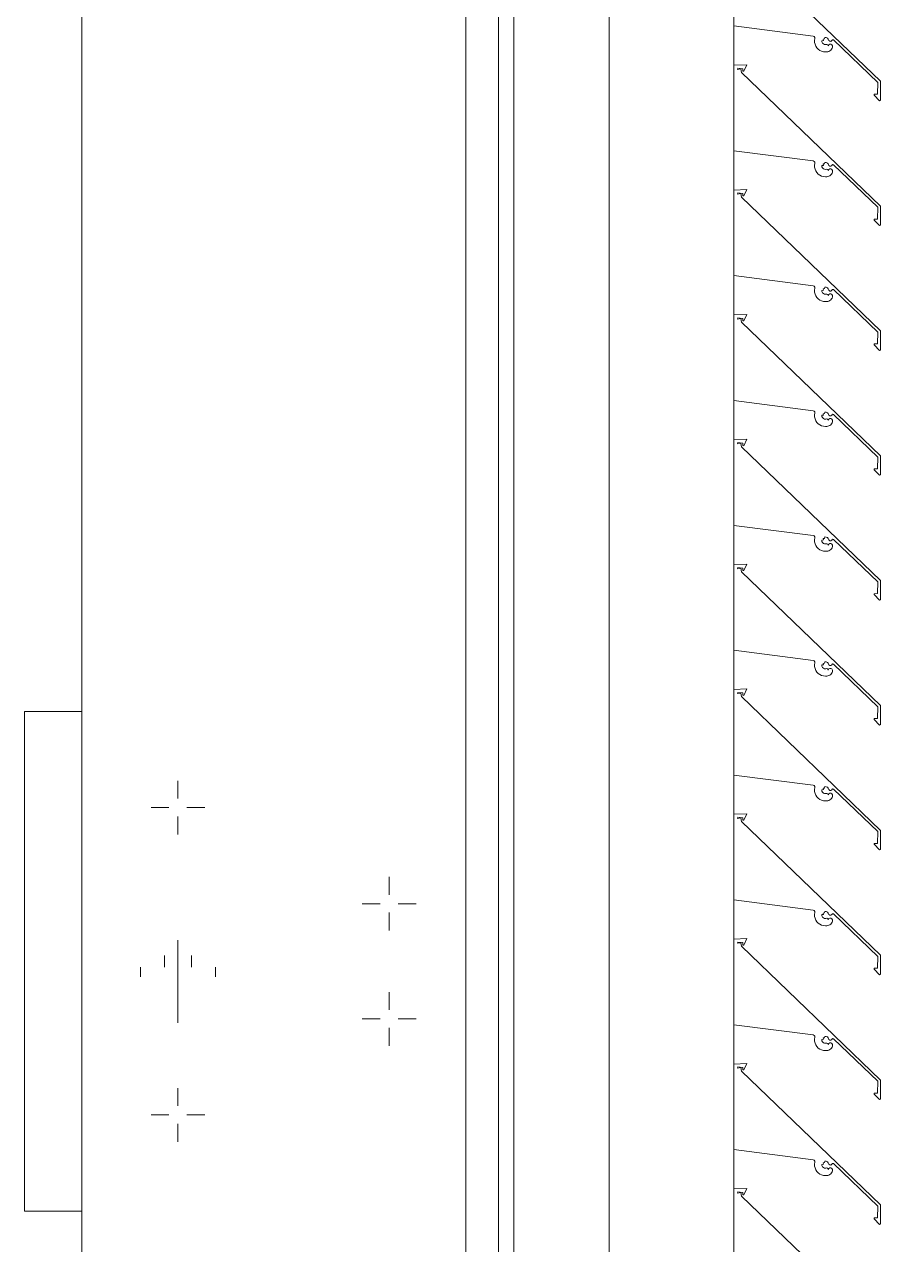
# Model space of a CAD drawing. Header units: millimetres. Extents: x -220592 to 404889, y -217665 to 38245.
# Drawn here: x 7829.88 to 7834.34, y -48054.29 to -48047.94 of the extents above; entities that cross this region are included whole.
import ezdxf

# ---------------------------------------------------------------- set-up
doc = ezdxf.new("R2010")
doc.units = ezdxf.units.MM
doc.linetypes.add('XKITLINE00', pattern=[0])
doc.linetypes.add('XKITLINE02', pattern=[4, 2, -2])
doc.layers.add('Bolt', color=7, linetype='Continuous', lineweight=0)
doc.layers.add('Part', color=7, linetype='Continuous', lineweight=0)

# ---------------------------------------------------------------- blocks, each defined once
blk = doc.blocks.new('*A15046')
at = {"layer": 'Part', "color": 7, "linetype": 'XKITLINE00', "lineweight": 0}
for p, q in [((92.53, 356.643483), (92.53, 93.899527)), ((94.53, 93.899527), (94.53, 244.699959))]:
    blk.add_line(p, q, dxfattribs=at)
blk = doc.blocks.new('*A15638')
at = {"layer": 'Part', "color": 7, "linetype": 'XKITLINE00', "lineweight": 0}
for p, q in [((94.700136, 154.15), (94.700136, 181.4)), ((94.780136, 154.15), (94.780136, 181.4))]:
    blk.add_line(p, q, dxfattribs=at)
blk = doc.blocks.new('*A15646')
at = {"layer": 'Part', "color": 7, "linetype": 'XKITLINE00', "lineweight": 0}
for p, q in [((95.275304, 167.26533), (95.275304, 153.465444)), ((95.925304, 167.26533), (95.925304, 153.465444))]:
    blk.add_line(p, q, dxfattribs=at)
blk = doc.blocks.new('*A15653')
at = {"layer": 'Part', "color": 7, "linetype": 'XKITLINE00', "lineweight": 0}
for p, q in [((95.925304, 162.715326), (95.992799, 162.71794)), ((95.947029, 162.700196), (95.944993, 162.693623)), ((95.944993, 162.693623), (95.962009, 162.696527)), ((95.972012, 162.697056), (95.947029, 162.700196)), ((95.962009, 162.696527), (95.964906, 162.677984)), ((95.972141, 162.684865), (95.972012, 162.697056)), ((95.992799, 162.71794), (95.977264, 162.684453)), ((95.964906, 162.677984), (96.690028, 161.981738)), ((95.977264, 162.684453), (95.972141, 162.684865)), ((96.339112, 162.216618), (95.925304, 162.269622)), ((96.344187, 162.214428), (96.339112, 162.216618)), ((96.347324, 162.209876), (96.344187, 162.214428)), ((96.346077, 162.19422), (96.347563, 162.204354)), ((96.346452, 162.183984), (96.346077, 162.19422)), ((96.348675, 162.173985), (96.346452, 162.183984)), ((96.347563, 162.204354), (96.347324, 162.209876)), ((96.391775, 162.193926), (96.38407, 162.19282)), ((96.38407, 162.19282), (96.384639, 162.186336)), ((96.384639, 162.186336), (96.387441, 162.180462)), ((96.397771, 162.20193), (96.390606, 162.200986)), ((96.390606, 162.200986), (96.391775, 162.193926)), ((96.400093, 162.20932), (96.397771, 162.20193)), ((96.406765, 162.208898), (96.400093, 162.20932)), ((96.412841, 162.206108), (96.406765, 162.208898)), ((96.417508, 162.201322), (96.412841, 162.206108)), ((96.420622, 162.193748), (96.417508, 162.201322)), ((96.424805, 162.189591), (96.420622, 162.193748)), ((96.430699, 162.189385), (96.424805, 162.189591)), ((96.435163, 162.193239), (96.430699, 162.189385)), ((96.438818, 162.197866), (96.435163, 162.193239)), ((96.443977, 162.196774), (96.438818, 162.197866)), ((96.674993, 161.975371), (96.443977, 162.196774)), ((96.352673, 162.164555), (96.348675, 162.173985)), ((96.358313, 162.156005), (96.352673, 162.164555)), ((96.365409, 162.148618), (96.358313, 162.156005)), ((96.373725, 162.14264), (96.365409, 162.148618)), ((96.382988, 162.138267), (96.373725, 162.14264)), ((96.392889, 162.135644), (96.382988, 162.138267)), ((96.387441, 162.180462), (96.392123, 162.17594)), ((96.392123, 162.17594), (96.398091, 162.173342)), ((96.403102, 162.134859), (96.392889, 162.135644)), ((96.398091, 162.173342), (96.404591, 162.172998)), ((96.409901, 162.134957), (96.403102, 162.134859)), ((96.404591, 162.172998), (96.410509, 162.173903)), ((96.415629, 162.135593), (96.409901, 162.134957)), ((96.410509, 162.173903), (96.41532, 162.171496)), ((96.41532, 162.171496), (96.41735, 162.166515)), ((96.42113, 162.137312), (96.415629, 162.135593)), ((96.41735, 162.166515), (96.420292, 162.171987)), ((96.420292, 162.171987), (96.425448, 162.175205)), ((96.4262, 162.140052), (96.42113, 162.137312)), ((96.425448, 162.175205), (96.431526, 162.175193)), ((96.430653, 162.14371), (96.4262, 162.140052)), ((96.434325, 162.148153), (96.430653, 162.14371)), ((96.431526, 162.175193), (96.43667, 162.171956)), ((96.437079, 162.153216), (96.434325, 162.148153)), ((96.43667, 162.171956), (96.43931, 162.166482)), ((96.438814, 162.158712), (96.437079, 162.153216)), ((96.43931, 162.166482), (96.438814, 162.158712)), ((96.67465, 161.914025), (96.674993, 161.975371)), ((96.690028, 161.981738), (96.689475, 161.882587)), ((96.656145, 161.909007), (96.65723, 161.913928)), ((96.684794, 161.880119), (96.656145, 161.909007)), ((96.65723, 161.913928), (96.67465, 161.914025)), ((96.689475, 161.882587), (96.684794, 161.880119))]:
    blk.add_line(p, q, dxfattribs=at)
blk = doc.blocks.new('*A15654')
at = {"layer": 'Part', "color": 7, "linetype": 'XKITLINE00', "lineweight": 0}
for p, q in [((95.925304, 162.065326), (95.992799, 162.06794)), ((95.992799, 162.06794), (95.977264, 162.034453)), ((95.947029, 162.050196), (95.944993, 162.043623)), ((95.944993, 162.043623), (95.962009, 162.046527)), ((95.972012, 162.047056), (95.947029, 162.050196)), ((95.962009, 162.046527), (95.964906, 162.027984)), ((95.964906, 162.027984), (96.690028, 161.331738)), ((95.972141, 162.034865), (95.972012, 162.047056)), ((95.977264, 162.034453), (95.972141, 162.034865)), ((96.339112, 161.566618), (95.925304, 161.619622)), ((96.344187, 161.564428), (96.339112, 161.566618)), ((96.347324, 161.559876), (96.344187, 161.564428)), ((96.346077, 161.54422), (96.347563, 161.554354)), ((96.347563, 161.554354), (96.347324, 161.559876)), ((96.397771, 161.55193), (96.390606, 161.550986)), ((96.390606, 161.550986), (96.391775, 161.543926)), ((96.400093, 161.55932), (96.397771, 161.55193)), ((96.406765, 161.558898), (96.400093, 161.55932)), ((96.412841, 161.556108), (96.406765, 161.558898)), ((96.417508, 161.551322), (96.412841, 161.556108)), ((96.420622, 161.543748), (96.417508, 161.551322)), ((96.438818, 161.547866), (96.435163, 161.543239)), ((96.443977, 161.546774), (96.438818, 161.547866)), ((96.674993, 161.325371), (96.443977, 161.546774)), ((96.346452, 161.533984), (96.346077, 161.54422)), ((96.348675, 161.523985), (96.346452, 161.533984)), ((96.352673, 161.514555), (96.348675, 161.523985)), ((96.358313, 161.506005), (96.352673, 161.514555)), ((96.365409, 161.498618), (96.358313, 161.506005)), ((96.373725, 161.49264), (96.365409, 161.498618)), ((96.382988, 161.488267), (96.373725, 161.49264)), ((96.392889, 161.485644), (96.382988, 161.488267)), ((96.391775, 161.543926), (96.38407, 161.54282)), ((96.38407, 161.54282), (96.384639, 161.536336)), ((96.384639, 161.536336), (96.387441, 161.530462)), ((96.387441, 161.530462), (96.392123, 161.52594)), ((96.392123, 161.52594), (96.398091, 161.523342)), ((96.403102, 161.484859), (96.392889, 161.485644)), ((96.398091, 161.523342), (96.404591, 161.522998)), ((96.409901, 161.484957), (96.403102, 161.484859)), ((96.404591, 161.522998), (96.410509, 161.523903)), ((96.415629, 161.485593), (96.409901, 161.484957)), ((96.410509, 161.523903), (96.41532, 161.521496)), ((96.41532, 161.521496), (96.41735, 161.516515)), ((96.42113, 161.487312), (96.415629, 161.485593)), ((96.41735, 161.516515), (96.420292, 161.521987)), ((96.420292, 161.521987), (96.425448, 161.525205)), ((96.424805, 161.539591), (96.420622, 161.543748)), ((96.4262, 161.490052), (96.42113, 161.487312)), ((96.430699, 161.539385), (96.424805, 161.539591)), ((96.425448, 161.525205), (96.431526, 161.525193)), ((96.430653, 161.49371), (96.4262, 161.490052)), ((96.434325, 161.498153), (96.430653, 161.49371)), ((96.435163, 161.543239), (96.430699, 161.539385)), ((96.431526, 161.525193), (96.43667, 161.521956)), ((96.437079, 161.503216), (96.434325, 161.498153)), ((96.43667, 161.521956), (96.43931, 161.516482)), ((96.438814, 161.508712), (96.437079, 161.503216)), ((96.43931, 161.516482), (96.438814, 161.508712)), ((96.67465, 161.264025), (96.674993, 161.325371)), ((96.690028, 161.331738), (96.689475, 161.232587)), ((96.656145, 161.259007), (96.65723, 161.263928)), ((96.684794, 161.230119), (96.656145, 161.259007)), ((96.65723, 161.263928), (96.67465, 161.264025)), ((96.689475, 161.232587), (96.684794, 161.230119))]:
    blk.add_line(p, q, dxfattribs=at)
blk = doc.blocks.new('*A15655')
at = {"layer": 'Part', "color": 7, "linetype": 'XKITLINE00', "lineweight": 0}
for p, q in [((95.925304, 161.415326), (95.992799, 161.41794)), ((95.947029, 161.400196), (95.944993, 161.393623)), ((95.944993, 161.393623), (95.962009, 161.396527)), ((95.972012, 161.397056), (95.947029, 161.400196)), ((95.962009, 161.396527), (95.964906, 161.377984)), ((95.964906, 161.377984), (96.690028, 160.681738)), ((95.972141, 161.384865), (95.972012, 161.397056)), ((95.977264, 161.384453), (95.972141, 161.384865)), ((95.992799, 161.41794), (95.977264, 161.384453)), ((96.339112, 160.916618), (95.925304, 160.969622)), ((96.344187, 160.914428), (96.339112, 160.916618)), ((96.347324, 160.909876), (96.344187, 160.914428)), ((96.346077, 160.89422), (96.347563, 160.904354)), ((96.346452, 160.883984), (96.346077, 160.89422)), ((96.348675, 160.873985), (96.346452, 160.883984)), ((96.347563, 160.904354), (96.347324, 160.909876)), ((96.352673, 160.864555), (96.348675, 160.873985)), ((96.358313, 160.856005), (96.352673, 160.864555)), ((96.365409, 160.848618), (96.358313, 160.856005)), ((96.373725, 160.84264), (96.365409, 160.848618)), ((96.391775, 160.893926), (96.38407, 160.89282)), ((96.38407, 160.89282), (96.384639, 160.886336)), ((96.384639, 160.886336), (96.387441, 160.880462)), ((96.387441, 160.880462), (96.392123, 160.87594)), ((96.397771, 160.90193), (96.390606, 160.900986)), ((96.390606, 160.900986), (96.391775, 160.893926)), ((96.392123, 160.87594), (96.398091, 160.873342)), ((96.400093, 160.90932), (96.397771, 160.90193)), ((96.398091, 160.873342), (96.404591, 160.872998)), ((96.406765, 160.908898), (96.400093, 160.90932)), ((96.404591, 160.872998), (96.410509, 160.873903)), ((96.412841, 160.906108), (96.406765, 160.908898)), ((96.410509, 160.873903), (96.41532, 160.871496)), ((96.417508, 160.901322), (96.412841, 160.906108)), ((96.41532, 160.871496), (96.41735, 160.866515)), ((96.41735, 160.866515), (96.420292, 160.871987)), ((96.420622, 160.893748), (96.417508, 160.901322)), ((96.420292, 160.871987), (96.425448, 160.875205)), ((96.424805, 160.889591), (96.420622, 160.893748)), ((96.430699, 160.889385), (96.424805, 160.889591)), ((96.425448, 160.875205), (96.431526, 160.875193)), ((96.434325, 160.848153), (96.430653, 160.84371)), ((96.435163, 160.893239), (96.430699, 160.889385)), ((96.431526, 160.875193), (96.43667, 160.871956)), ((96.437079, 160.853216), (96.434325, 160.848153)), ((96.438818, 160.897866), (96.435163, 160.893239)), ((96.43667, 160.871956), (96.43931, 160.866482)), ((96.438814, 160.858712), (96.437079, 160.853216)), ((96.43931, 160.866482), (96.438814, 160.858712)), ((96.443977, 160.896774), (96.438818, 160.897866)), ((96.674993, 160.675371), (96.443977, 160.896774)), ((96.382988, 160.838267), (96.373725, 160.84264)), ((96.392889, 160.835644), (96.382988, 160.838267)), ((96.403102, 160.834859), (96.392889, 160.835644)), ((96.409901, 160.834957), (96.403102, 160.834859)), ((96.415629, 160.835593), (96.409901, 160.834957)), ((96.42113, 160.837312), (96.415629, 160.835593)), ((96.4262, 160.840052), (96.42113, 160.837312)), ((96.430653, 160.84371), (96.4262, 160.840052)), ((96.67465, 160.614025), (96.674993, 160.675371)), ((96.690028, 160.681738), (96.689475, 160.582587)), ((96.656145, 160.609007), (96.65723, 160.613928)), ((96.684794, 160.580119), (96.656145, 160.609007)), ((96.65723, 160.613928), (96.67465, 160.614025)), ((96.689475, 160.582587), (96.684794, 160.580119))]:
    blk.add_line(p, q, dxfattribs=at)
blk = doc.blocks.new('*A15656')
at = {"layer": 'Part', "color": 7, "linetype": 'XKITLINE00', "lineweight": 0}
for p, q in [((95.925304, 160.765326), (95.992799, 160.76794)), ((95.947029, 160.750196), (95.944993, 160.743623)), ((95.944993, 160.743623), (95.962009, 160.746527)), ((95.972012, 160.747056), (95.947029, 160.750196)), ((95.962009, 160.746527), (95.964906, 160.727984)), ((95.964906, 160.727984), (96.690028, 160.031738)), ((95.972141, 160.734865), (95.972012, 160.747056)), ((95.977264, 160.734453), (95.972141, 160.734865)), ((95.992799, 160.76794), (95.977264, 160.734453)), ((96.339112, 160.266618), (95.925304, 160.319622)), ((96.344187, 160.264428), (96.339112, 160.266618)), ((96.347324, 160.259876), (96.344187, 160.264428)), ((96.346077, 160.24422), (96.347563, 160.254354)), ((96.346452, 160.233984), (96.346077, 160.24422)), ((96.348675, 160.223985), (96.346452, 160.233984)), ((96.347563, 160.254354), (96.347324, 160.259876)), ((96.352673, 160.214555), (96.348675, 160.223985)), ((96.358313, 160.206005), (96.352673, 160.214555)), ((96.391775, 160.243926), (96.38407, 160.24282)), ((96.38407, 160.24282), (96.384639, 160.236336)), ((96.384639, 160.236336), (96.387441, 160.230462)), ((96.387441, 160.230462), (96.392123, 160.22594)), ((96.397771, 160.25193), (96.390606, 160.250986)), ((96.390606, 160.250986), (96.391775, 160.243926)), ((96.392123, 160.22594), (96.398091, 160.223342)), ((96.400093, 160.25932), (96.397771, 160.25193)), ((96.398091, 160.223342), (96.404591, 160.222998)), ((96.406765, 160.258898), (96.400093, 160.25932)), ((96.404591, 160.222998), (96.410509, 160.223903)), ((96.412841, 160.256108), (96.406765, 160.258898)), ((96.410509, 160.223903), (96.41532, 160.221496)), ((96.417508, 160.251322), (96.412841, 160.256108)), ((96.41532, 160.221496), (96.41735, 160.216515)), ((96.41735, 160.216515), (96.420292, 160.221987)), ((96.420622, 160.243748), (96.417508, 160.251322)), ((96.420292, 160.221987), (96.425448, 160.225205)), ((96.424805, 160.239591), (96.420622, 160.243748)), ((96.430699, 160.239385), (96.424805, 160.239591)), ((96.425448, 160.225205), (96.431526, 160.225193)), ((96.435163, 160.243239), (96.430699, 160.239385)), ((96.431526, 160.225193), (96.43667, 160.221956)), ((96.438818, 160.247866), (96.435163, 160.243239)), ((96.43667, 160.221956), (96.43931, 160.216482)), ((96.43931, 160.216482), (96.438814, 160.208712)), ((96.443977, 160.246774), (96.438818, 160.247866)), ((96.674993, 160.025371), (96.443977, 160.246774)), ((96.365409, 160.198618), (96.358313, 160.206005)), ((96.373725, 160.19264), (96.365409, 160.198618)), ((96.382988, 160.188267), (96.373725, 160.19264)), ((96.392889, 160.185644), (96.382988, 160.188267)), ((96.403102, 160.184859), (96.392889, 160.185644)), ((96.409901, 160.184957), (96.403102, 160.184859)), ((96.415629, 160.185593), (96.409901, 160.184957)), ((96.42113, 160.187312), (96.415629, 160.185593)), ((96.4262, 160.190052), (96.42113, 160.187312)), ((96.430653, 160.19371), (96.4262, 160.190052)), ((96.434325, 160.198153), (96.430653, 160.19371)), ((96.437079, 160.203216), (96.434325, 160.198153)), ((96.438814, 160.208712), (96.437079, 160.203216)), ((96.67465, 159.964025), (96.674993, 160.025371)), ((96.690028, 160.031738), (96.689475, 159.932587)), ((96.656145, 159.959007), (96.65723, 159.963928)), ((96.684794, 159.930119), (96.656145, 159.959007)), ((96.65723, 159.963928), (96.67465, 159.964025)), ((96.689475, 159.932587), (96.684794, 159.930119))]:
    blk.add_line(p, q, dxfattribs=at)
blk = doc.blocks.new('*A15657')
at = {"layer": 'Part', "color": 7, "linetype": 'XKITLINE00', "lineweight": 0}
for p, q in [((95.925304, 160.115326), (95.992799, 160.11794)), ((95.947029, 160.100196), (95.944993, 160.093623)), ((95.944993, 160.093623), (95.962009, 160.096527)), ((95.972012, 160.097056), (95.947029, 160.100196)), ((95.962009, 160.096527), (95.964906, 160.077984)), ((95.972141, 160.084865), (95.972012, 160.097056)), ((95.992799, 160.11794), (95.977264, 160.084453)), ((95.964906, 160.077984), (96.690028, 159.381738)), ((95.977264, 160.084453), (95.972141, 160.084865)), ((96.339112, 159.616618), (95.925304, 159.669622)), ((96.344187, 159.614428), (96.339112, 159.616618)), ((96.347324, 159.609876), (96.344187, 159.614428)), ((96.346077, 159.59422), (96.347563, 159.604354)), ((96.346452, 159.583984), (96.346077, 159.59422)), ((96.348675, 159.573985), (96.346452, 159.583984)), ((96.347563, 159.604354), (96.347324, 159.609876)), ((96.391775, 159.593926), (96.38407, 159.59282)), ((96.38407, 159.59282), (96.384639, 159.586336)), ((96.384639, 159.586336), (96.387441, 159.580462)), ((96.387441, 159.580462), (96.392123, 159.57594)), ((96.397771, 159.60193), (96.390606, 159.600986)), ((96.390606, 159.600986), (96.391775, 159.593926)), ((96.400093, 159.60932), (96.397771, 159.60193)), ((96.406765, 159.608898), (96.400093, 159.60932)), ((96.412841, 159.606108), (96.406765, 159.608898)), ((96.417508, 159.601322), (96.412841, 159.606108)), ((96.420622, 159.593748), (96.417508, 159.601322)), ((96.424805, 159.589591), (96.420622, 159.593748)), ((96.430699, 159.589385), (96.424805, 159.589591)), ((96.435163, 159.593239), (96.430699, 159.589385)), ((96.438818, 159.597866), (96.435163, 159.593239)), ((96.443977, 159.596774), (96.438818, 159.597866)), ((96.674993, 159.375371), (96.443977, 159.596774)), ((96.352673, 159.564555), (96.348675, 159.573985)), ((96.358313, 159.556005), (96.352673, 159.564555)), ((96.365409, 159.548618), (96.358313, 159.556005)), ((96.373725, 159.54264), (96.365409, 159.548618)), ((96.382988, 159.538267), (96.373725, 159.54264)), ((96.392889, 159.535644), (96.382988, 159.538267)), ((96.392123, 159.57594), (96.398091, 159.573342)), ((96.403102, 159.534859), (96.392889, 159.535644)), ((96.398091, 159.573342), (96.404591, 159.572998)), ((96.409901, 159.534957), (96.403102, 159.534859)), ((96.404591, 159.572998), (96.410509, 159.573903)), ((96.415629, 159.535593), (96.409901, 159.534957)), ((96.410509, 159.573903), (96.41532, 159.571496)), ((96.41532, 159.571496), (96.41735, 159.566515)), ((96.42113, 159.537312), (96.415629, 159.535593)), ((96.41735, 159.566515), (96.420292, 159.571987)), ((96.420292, 159.571987), (96.425448, 159.575205)), ((96.4262, 159.540052), (96.42113, 159.537312)), ((96.425448, 159.575205), (96.431526, 159.575193)), ((96.430653, 159.54371), (96.4262, 159.540052)), ((96.434325, 159.548153), (96.430653, 159.54371)), ((96.431526, 159.575193), (96.43667, 159.571956)), ((96.437079, 159.553216), (96.434325, 159.548153)), ((96.43667, 159.571956), (96.43931, 159.566482)), ((96.438814, 159.558712), (96.437079, 159.553216)), ((96.43931, 159.566482), (96.438814, 159.558712)), ((96.67465, 159.314025), (96.674993, 159.375371)), ((96.690028, 159.381738), (96.689475, 159.282587)), ((96.656145, 159.309007), (96.65723, 159.313928)), ((96.684794, 159.280119), (96.656145, 159.309007)), ((96.65723, 159.313928), (96.67465, 159.314025)), ((96.689475, 159.282587), (96.684794, 159.280119))]:
    blk.add_line(p, q, dxfattribs=at)
blk = doc.blocks.new('*A15658')
at = {"layer": 'Part', "color": 7, "linetype": 'XKITLINE00', "lineweight": 0}
for p, q in [((95.925304, 159.465326), (95.992799, 159.46794)), ((95.947029, 159.450196), (95.944993, 159.443623)), ((95.972012, 159.447056), (95.947029, 159.450196)), ((95.992799, 159.46794), (95.977264, 159.434453)), ((95.944993, 159.443623), (95.962009, 159.446527)), ((95.962009, 159.446527), (95.964906, 159.427984)), ((95.964906, 159.427984), (96.690028, 158.731738)), ((95.972141, 159.434865), (95.972012, 159.447056)), ((95.977264, 159.434453), (95.972141, 159.434865)), ((96.339112, 158.966618), (95.925304, 159.019622)), ((96.344187, 158.964428), (96.339112, 158.966618)), ((96.347324, 158.959876), (96.344187, 158.964428)), ((96.346077, 158.94422), (96.347563, 158.954354)), ((96.346452, 158.933984), (96.346077, 158.94422)), ((96.347563, 158.954354), (96.347324, 158.959876)), ((96.391775, 158.943926), (96.38407, 158.94282)), ((96.38407, 158.94282), (96.384639, 158.936336)), ((96.397771, 158.95193), (96.390606, 158.950986)), ((96.390606, 158.950986), (96.391775, 158.943926)), ((96.400093, 158.95932), (96.397771, 158.95193)), ((96.406765, 158.958898), (96.400093, 158.95932)), ((96.412841, 158.956108), (96.406765, 158.958898)), ((96.417508, 158.951322), (96.412841, 158.956108)), ((96.420622, 158.943748), (96.417508, 158.951322)), ((96.424805, 158.939591), (96.420622, 158.943748)), ((96.435163, 158.943239), (96.430699, 158.939385)), ((96.438818, 158.947866), (96.435163, 158.943239)), ((96.443977, 158.946774), (96.438818, 158.947866)), ((96.674993, 158.725371), (96.443977, 158.946774)), ((96.348675, 158.923985), (96.346452, 158.933984)), ((96.352673, 158.914555), (96.348675, 158.923985)), ((96.358313, 158.906005), (96.352673, 158.914555)), ((96.365409, 158.898618), (96.358313, 158.906005)), ((96.373725, 158.89264), (96.365409, 158.898618)), ((96.382988, 158.888267), (96.373725, 158.89264)), ((96.392889, 158.885644), (96.382988, 158.888267)), ((96.384639, 158.936336), (96.387441, 158.930462)), ((96.387441, 158.930462), (96.392123, 158.92594)), ((96.392123, 158.92594), (96.398091, 158.923342)), ((96.403102, 158.884859), (96.392889, 158.885644)), ((96.398091, 158.923342), (96.404591, 158.922998)), ((96.409901, 158.884957), (96.403102, 158.884859)), ((96.404591, 158.922998), (96.410509, 158.923903)), ((96.415629, 158.885593), (96.409901, 158.884957)), ((96.410509, 158.923903), (96.41532, 158.921496)), ((96.41532, 158.921496), (96.41735, 158.916515)), ((96.42113, 158.887312), (96.415629, 158.885593)), ((96.41735, 158.916515), (96.420292, 158.921987)), ((96.420292, 158.921987), (96.425448, 158.925205)), ((96.4262, 158.890052), (96.42113, 158.887312)), ((96.430699, 158.939385), (96.424805, 158.939591)), ((96.425448, 158.925205), (96.431526, 158.925193)), ((96.430653, 158.89371), (96.4262, 158.890052)), ((96.434325, 158.898153), (96.430653, 158.89371)), ((96.431526, 158.925193), (96.43667, 158.921956)), ((96.437079, 158.903216), (96.434325, 158.898153)), ((96.43667, 158.921956), (96.43931, 158.916482)), ((96.438814, 158.908712), (96.437079, 158.903216)), ((96.43931, 158.916482), (96.438814, 158.908712)), ((96.67465, 158.664025), (96.674993, 158.725371)), ((96.690028, 158.731738), (96.689475, 158.632587)), ((96.656145, 158.659007), (96.65723, 158.663928)), ((96.684794, 158.630119), (96.656145, 158.659007)), ((96.65723, 158.663928), (96.67465, 158.664025)), ((96.689475, 158.632587), (96.684794, 158.630119))]:
    blk.add_line(p, q, dxfattribs=at)
blk = doc.blocks.new('*A15659')
at = {"layer": 'Part', "color": 7, "linetype": 'XKITLINE00', "lineweight": 0}
for p, q in [((95.925304, 158.815326), (95.992799, 158.81794)), ((95.992799, 158.81794), (95.977264, 158.784453)), ((95.947029, 158.800196), (95.944993, 158.793623)), ((95.944993, 158.793623), (95.962009, 158.796527)), ((95.972012, 158.797056), (95.947029, 158.800196)), ((95.962009, 158.796527), (95.964906, 158.777984)), ((95.964906, 158.777984), (96.690028, 158.081738)), ((95.972141, 158.784865), (95.972012, 158.797056)), ((95.977264, 158.784453), (95.972141, 158.784865)), ((96.339112, 158.316618), (95.925304, 158.369622)), ((96.344187, 158.314428), (96.339112, 158.316618)), ((96.347324, 158.309876), (96.344187, 158.314428)), ((96.347563, 158.304354), (96.347324, 158.309876)), ((96.400093, 158.30932), (96.397771, 158.30193)), ((96.406765, 158.308898), (96.400093, 158.30932)), ((96.412841, 158.306108), (96.406765, 158.308898)), ((96.346077, 158.29422), (96.347563, 158.304354)), ((96.346452, 158.283984), (96.346077, 158.29422)), ((96.348675, 158.273985), (96.346452, 158.283984)), ((96.352673, 158.264555), (96.348675, 158.273985)), ((96.358313, 158.256005), (96.352673, 158.264555)), ((96.365409, 158.248618), (96.358313, 158.256005)), ((96.373725, 158.24264), (96.365409, 158.248618)), ((96.391775, 158.293926), (96.38407, 158.29282)), ((96.38407, 158.29282), (96.384639, 158.286336)), ((96.384639, 158.286336), (96.387441, 158.280462)), ((96.387441, 158.280462), (96.392123, 158.27594)), ((96.397771, 158.30193), (96.390606, 158.300986)), ((96.390606, 158.300986), (96.391775, 158.293926)), ((96.392123, 158.27594), (96.398091, 158.273342)), ((96.398091, 158.273342), (96.404591, 158.272998)), ((96.404591, 158.272998), (96.410509, 158.273903)), ((96.410509, 158.273903), (96.41532, 158.271496)), ((96.417508, 158.301322), (96.412841, 158.306108)), ((96.41532, 158.271496), (96.41735, 158.266515)), ((96.41735, 158.266515), (96.420292, 158.271987)), ((96.420622, 158.293748), (96.417508, 158.301322)), ((96.420292, 158.271987), (96.425448, 158.275205)), ((96.424805, 158.289591), (96.420622, 158.293748)), ((96.430699, 158.289385), (96.424805, 158.289591)), ((96.425448, 158.275205), (96.431526, 158.275193)), ((96.430653, 158.24371), (96.4262, 158.240052)), ((96.434325, 158.248153), (96.430653, 158.24371)), ((96.435163, 158.293239), (96.430699, 158.289385)), ((96.431526, 158.275193), (96.43667, 158.271956)), ((96.437079, 158.253216), (96.434325, 158.248153)), ((96.438818, 158.297866), (96.435163, 158.293239)), ((96.43667, 158.271956), (96.43931, 158.266482)), ((96.438814, 158.258712), (96.437079, 158.253216)), ((96.43931, 158.266482), (96.438814, 158.258712)), ((96.443977, 158.296774), (96.438818, 158.297866)), ((96.674993, 158.075371), (96.443977, 158.296774)), ((96.382988, 158.238267), (96.373725, 158.24264)), ((96.392889, 158.235644), (96.382988, 158.238267)), ((96.403102, 158.234859), (96.392889, 158.235644)), ((96.409901, 158.234957), (96.403102, 158.234859)), ((96.415629, 158.235593), (96.409901, 158.234957)), ((96.42113, 158.237312), (96.415629, 158.235593)), ((96.4262, 158.240052), (96.42113, 158.237312)), ((96.67465, 158.014025), (96.674993, 158.075371)), ((96.690028, 158.081738), (96.689475, 157.982587)), ((96.656145, 158.009007), (96.65723, 158.013928)), ((96.684794, 157.980119), (96.656145, 158.009007)), ((96.65723, 158.013928), (96.67465, 158.014025)), ((96.689475, 157.982587), (96.684794, 157.980119))]:
    blk.add_line(p, q, dxfattribs=at)
blk = doc.blocks.new('*A15660')
at = {"layer": 'Part', "color": 7, "linetype": 'XKITLINE00', "lineweight": 0}
for p, q in [((95.925304, 158.165326), (95.992799, 158.16794)), ((95.947029, 158.150196), (95.944993, 158.143623)), ((95.944993, 158.143623), (95.962009, 158.146527)), ((95.972012, 158.147056), (95.947029, 158.150196)), ((95.962009, 158.146527), (95.964906, 158.127984)), ((95.964906, 158.127984), (96.690028, 157.431738)), ((95.972141, 158.134865), (95.972012, 158.147056)), ((95.977264, 158.134453), (95.972141, 158.134865)), ((95.992799, 158.16794), (95.977264, 158.134453)), ((96.339112, 157.666618), (95.925304, 157.719622)), ((96.344187, 157.664428), (96.339112, 157.666618)), ((96.347324, 157.659876), (96.344187, 157.664428)), ((96.346077, 157.64422), (96.347563, 157.654354)), ((96.346452, 157.633984), (96.346077, 157.64422)), ((96.348675, 157.623985), (96.346452, 157.633984)), ((96.347563, 157.654354), (96.347324, 157.659876)), ((96.352673, 157.614555), (96.348675, 157.623985)), ((96.358313, 157.606005), (96.352673, 157.614555)), ((96.391775, 157.643926), (96.38407, 157.64282)), ((96.38407, 157.64282), (96.384639, 157.636336)), ((96.384639, 157.636336), (96.387441, 157.630462)), ((96.387441, 157.630462), (96.392123, 157.62594)), ((96.397771, 157.65193), (96.390606, 157.650986)), ((96.390606, 157.650986), (96.391775, 157.643926)), ((96.392123, 157.62594), (96.398091, 157.623342)), ((96.400093, 157.65932), (96.397771, 157.65193)), ((96.398091, 157.623342), (96.404591, 157.622998)), ((96.406765, 157.658898), (96.400093, 157.65932)), ((96.404591, 157.622998), (96.410509, 157.623903)), ((96.412841, 157.656108), (96.406765, 157.658898)), ((96.410509, 157.623903), (96.41532, 157.621496)), ((96.417508, 157.651322), (96.412841, 157.656108)), ((96.41532, 157.621496), (96.41735, 157.616515)), ((96.41735, 157.616515), (96.420292, 157.621987)), ((96.420622, 157.643748), (96.417508, 157.651322)), ((96.420292, 157.621987), (96.425448, 157.625205)), ((96.424805, 157.639591), (96.420622, 157.643748)), ((96.430699, 157.639385), (96.424805, 157.639591)), ((96.425448, 157.625205), (96.431526, 157.625193)), ((96.435163, 157.643239), (96.430699, 157.639385)), ((96.431526, 157.625193), (96.43667, 157.621956)), ((96.438818, 157.647866), (96.435163, 157.643239)), ((96.43667, 157.621956), (96.43931, 157.616482)), ((96.438814, 157.608712), (96.437079, 157.603216)), ((96.43931, 157.616482), (96.438814, 157.608712)), ((96.443977, 157.646774), (96.438818, 157.647866)), ((96.674993, 157.425371), (96.443977, 157.646774)), ((96.365409, 157.598618), (96.358313, 157.606005)), ((96.373725, 157.59264), (96.365409, 157.598618)), ((96.382988, 157.588267), (96.373725, 157.59264)), ((96.392889, 157.585644), (96.382988, 157.588267)), ((96.403102, 157.584859), (96.392889, 157.585644)), ((96.409901, 157.584957), (96.403102, 157.584859)), ((96.415629, 157.585593), (96.409901, 157.584957)), ((96.42113, 157.587312), (96.415629, 157.585593)), ((96.4262, 157.590052), (96.42113, 157.587312)), ((96.430653, 157.59371), (96.4262, 157.590052)), ((96.434325, 157.598153), (96.430653, 157.59371)), ((96.437079, 157.603216), (96.434325, 157.598153)), ((96.67465, 157.364025), (96.674993, 157.425371)), ((96.690028, 157.431738), (96.689475, 157.332587)), ((96.656145, 157.359007), (96.65723, 157.363928)), ((96.684794, 157.330119), (96.656145, 157.359007)), ((96.65723, 157.363928), (96.67465, 157.364025)), ((96.689475, 157.332587), (96.684794, 157.330119))]:
    blk.add_line(p, q, dxfattribs=at)
blk = doc.blocks.new('*A15661')
at = {"layer": 'Part', "color": 7, "linetype": 'XKITLINE00', "lineweight": 0}
for p, q in [((95.925304, 157.515326), (95.992799, 157.51794)), ((95.947029, 157.500196), (95.944993, 157.493623)), ((95.944993, 157.493623), (95.962009, 157.496527)), ((95.972012, 157.497056), (95.947029, 157.500196)), ((95.962009, 157.496527), (95.964906, 157.477984)), ((95.972141, 157.484865), (95.972012, 157.497056)), ((95.977264, 157.484453), (95.972141, 157.484865)), ((95.992799, 157.51794), (95.977264, 157.484453)), ((95.964906, 157.477984), (96.690028, 156.781738)), ((96.339112, 157.016618), (95.925304, 157.069622)), ((96.344187, 157.014428), (96.339112, 157.016618)), ((96.347324, 157.009876), (96.344187, 157.014428)), ((96.346077, 156.99422), (96.347563, 157.004354)), ((96.346452, 156.983984), (96.346077, 156.99422)), ((96.348675, 156.973985), (96.346452, 156.983984)), ((96.347563, 157.004354), (96.347324, 157.009876)), ((96.352673, 156.964555), (96.348675, 156.973985)), ((96.391775, 156.993926), (96.38407, 156.99282)), ((96.38407, 156.99282), (96.384639, 156.986336)), ((96.384639, 156.986336), (96.387441, 156.980462)), ((96.387441, 156.980462), (96.392123, 156.97594)), ((96.397771, 157.00193), (96.390606, 157.000986)), ((96.390606, 157.000986), (96.391775, 156.993926)), ((96.392123, 156.97594), (96.398091, 156.973342)), ((96.400093, 157.00932), (96.397771, 157.00193)), ((96.398091, 156.973342), (96.404591, 156.972998)), ((96.406765, 157.008898), (96.400093, 157.00932)), ((96.404591, 156.972998), (96.410509, 156.973903)), ((96.412841, 157.006108), (96.406765, 157.008898)), ((96.410509, 156.973903), (96.41532, 156.971496)), ((96.417508, 157.001322), (96.412841, 157.006108)), ((96.420622, 156.993748), (96.417508, 157.001322)), ((96.420292, 156.971987), (96.425448, 156.975205)), ((96.424805, 156.989591), (96.420622, 156.993748)), ((96.430699, 156.989385), (96.424805, 156.989591)), ((96.425448, 156.975205), (96.431526, 156.975193)), ((96.435163, 156.993239), (96.430699, 156.989385)), ((96.431526, 156.975193), (96.43667, 156.971956)), ((96.438818, 156.997866), (96.435163, 156.993239)), ((96.443977, 156.996774), (96.438818, 156.997866)), ((96.674993, 156.775371), (96.443977, 156.996774)), ((96.358313, 156.956005), (96.352673, 156.964555)), ((96.365409, 156.948618), (96.358313, 156.956005)), ((96.373725, 156.94264), (96.365409, 156.948618)), ((96.382988, 156.938267), (96.373725, 156.94264)), ((96.392889, 156.935644), (96.382988, 156.938267)), ((96.403102, 156.934859), (96.392889, 156.935644)), ((96.409901, 156.934957), (96.403102, 156.934859)), ((96.415629, 156.935593), (96.409901, 156.934957)), ((96.41532, 156.971496), (96.41735, 156.966515)), ((96.42113, 156.937312), (96.415629, 156.935593)), ((96.41735, 156.966515), (96.420292, 156.971987)), ((96.4262, 156.940052), (96.42113, 156.937312)), ((96.430653, 156.94371), (96.4262, 156.940052)), ((96.434325, 156.948153), (96.430653, 156.94371)), ((96.437079, 156.953216), (96.434325, 156.948153)), ((96.43667, 156.971956), (96.43931, 156.966482)), ((96.438814, 156.958712), (96.437079, 156.953216)), ((96.43931, 156.966482), (96.438814, 156.958712)), ((96.67465, 156.714025), (96.674993, 156.775371)), ((96.690028, 156.781738), (96.689475, 156.682587)), ((96.656145, 156.709007), (96.65723, 156.713928)), ((96.684794, 156.680119), (96.656145, 156.709007)), ((96.65723, 156.713928), (96.67465, 156.714025)), ((96.689475, 156.682587), (96.684794, 156.680119))]:
    blk.add_line(p, q, dxfattribs=at)
blk = doc.blocks.new('*A15662')
at = {"layer": 'Part', "color": 7, "linetype": 'XKITLINE00', "lineweight": 0}
for p, q in [((95.925304, 156.865326), (95.992799, 156.86794)), ((95.947029, 156.850196), (95.944993, 156.843623)), ((95.944993, 156.843623), (95.962009, 156.846527)), ((95.972012, 156.847056), (95.947029, 156.850196)), ((95.962009, 156.846527), (95.964906, 156.827984)), ((95.972141, 156.834865), (95.972012, 156.847056)), ((95.992799, 156.86794), (95.977264, 156.834453)), ((95.964906, 156.827984), (96.690028, 156.131738)), ((95.977264, 156.834453), (95.972141, 156.834865)), ((96.339112, 156.366618), (95.925304, 156.419622)), ((96.344187, 156.364428), (96.339112, 156.366618)), ((96.347324, 156.359876), (96.344187, 156.364428)), ((96.346077, 156.34422), (96.347563, 156.354354)), ((96.346452, 156.333984), (96.346077, 156.34422)), ((96.347563, 156.354354), (96.347324, 156.359876)), ((96.391775, 156.343926), (96.38407, 156.34282)), ((96.38407, 156.34282), (96.384639, 156.336336)), ((96.397771, 156.35193), (96.390606, 156.350986)), ((96.390606, 156.350986), (96.391775, 156.343926)), ((96.400093, 156.35932), (96.397771, 156.35193)), ((96.406765, 156.358898), (96.400093, 156.35932)), ((96.412841, 156.356108), (96.406765, 156.358898)), ((96.417508, 156.351322), (96.412841, 156.356108)), ((96.420622, 156.343748), (96.417508, 156.351322)), ((96.424805, 156.339591), (96.420622, 156.343748)), ((96.430699, 156.339385), (96.424805, 156.339591)), ((96.435163, 156.343239), (96.430699, 156.339385)), ((96.438818, 156.347866), (96.435163, 156.343239)), ((96.443977, 156.346774), (96.438818, 156.347866)), ((96.674993, 156.125371), (96.443977, 156.346774)), ((96.348675, 156.323985), (96.346452, 156.333984)), ((96.352673, 156.314555), (96.348675, 156.323985)), ((96.358313, 156.306005), (96.352673, 156.314555)), ((96.365409, 156.298618), (96.358313, 156.306005)), ((96.373725, 156.29264), (96.365409, 156.298618)), ((96.382988, 156.288267), (96.373725, 156.29264)), ((96.392889, 156.285644), (96.382988, 156.288267)), ((96.384639, 156.336336), (96.387441, 156.330462)), ((96.387441, 156.330462), (96.392123, 156.32594)), ((96.392123, 156.32594), (96.398091, 156.323342)), ((96.403102, 156.284859), (96.392889, 156.285644)), ((96.398091, 156.323342), (96.404591, 156.322998)), ((96.409901, 156.284957), (96.403102, 156.284859)), ((96.404591, 156.322998), (96.410509, 156.323903)), ((96.415629, 156.285593), (96.409901, 156.284957)), ((96.410509, 156.323903), (96.41532, 156.321496)), ((96.41532, 156.321496), (96.41735, 156.316515)), ((96.42113, 156.287312), (96.415629, 156.285593)), ((96.41735, 156.316515), (96.420292, 156.321987)), ((96.420292, 156.321987), (96.425448, 156.325205)), ((96.4262, 156.290052), (96.42113, 156.287312)), ((96.425448, 156.325205), (96.431526, 156.325193)), ((96.430653, 156.29371), (96.4262, 156.290052)), ((96.434325, 156.298153), (96.430653, 156.29371)), ((96.431526, 156.325193), (96.43667, 156.321956)), ((96.437079, 156.303216), (96.434325, 156.298153)), ((96.43667, 156.321956), (96.43931, 156.316482)), ((96.438814, 156.308712), (96.437079, 156.303216)), ((96.43931, 156.316482), (96.438814, 156.308712)), ((96.67465, 156.064025), (96.674993, 156.125371)), ((96.690028, 156.131738), (96.689475, 156.032587)), ((96.656145, 156.059007), (96.65723, 156.063928)), ((96.684794, 156.030119), (96.656145, 156.059007)), ((96.65723, 156.063928), (96.67465, 156.064025)), ((96.689475, 156.032587), (96.684794, 156.030119))]:
    blk.add_line(p, q, dxfattribs=at)
blk = doc.blocks.new('*A15663')
at = {"layer": 'Part', "color": 7, "linetype": 'XKITLINE00', "lineweight": 0}
for p, q in [((92.53, 158.7), (92.230136, 158.7)), ((92.230136, 158.7), (92.230136, 156.1)), ((92.230136, 156.1), (92.53, 156.1))]:
    blk.add_line(p, q, dxfattribs=at)
blk = doc.blocks.new('*A15664')
at = {"layer": 'Bolt', "color": 7, "linetype": 'XKITLINE02', "lineweight": 0}
for p, q in [((93.030136, 157.5092), (93.030136, 157.08)), ((92.960136, 157.43), (92.960136, 157.37)), ((93.100136, 157.43), (93.100136, 157.37)), ((92.835136, 157.37), (92.835136, 157.32)), ((93.225136, 157.37), (93.225136, 157.32))]:
    blk.add_line(p, q, dxfattribs=at)
blk = doc.blocks.new('*A15665')
at = {"layer": 'Bolt', "color": 7, "linetype": 'XKITLINE00', "lineweight": 0}
for p, q in [((94.130136, 157.84), (94.130136, 157.74676)), ((93.990136, 157.7), (94.083376, 157.7)), ((94.270136, 157.7), (94.176896, 157.7)), ((94.130136, 157.56), (94.130136, 157.65324)), ((94.130136, 157.24), (94.130136, 157.14676)), ((93.990136, 157.1), (94.083376, 157.1)), ((94.270136, 157.1), (94.176896, 157.1)), ((94.130136, 156.96), (94.130136, 157.05324))]:
    blk.add_line(p, q, dxfattribs=at)
blk = doc.blocks.new('*A15666')
at = {"layer": 'Bolt', "color": 7, "linetype": 'XKITLINE00', "lineweight": 0}
for p, q in [((93.030136, 158.34), (93.030136, 158.24676)), ((92.890136, 158.2), (92.983376, 158.2)), ((93.170136, 158.2), (93.076896, 158.2)), ((93.030136, 158.06), (93.030136, 158.15324)), ((93.030136, 156.74), (93.030136, 156.64676)), ((92.890136, 156.6), (92.983376, 156.6)), ((93.170136, 156.6), (93.076896, 156.6)), ((93.030136, 156.46), (93.030136, 156.55324))]:
    blk.add_line(p, q, dxfattribs=at)
blk = doc.blocks.new('*A15706')
at = {"layer": 'Part', "color": 7, "linetype": 'XKITLINE00', "lineweight": 0}
for p, q in [((95.925304, 156.215326), (95.992799, 156.21794)), ((95.992799, 156.21794), (95.977264, 156.184453)), ((95.947029, 156.200196), (95.944993, 156.193623)), ((95.944993, 156.193623), (95.962009, 156.196527)), ((95.972012, 156.197056), (95.947029, 156.200196)), ((95.962009, 156.196527), (95.964906, 156.177984)), ((95.964906, 156.177984), (96.690028, 155.481738)), ((95.972141, 156.184865), (95.972012, 156.197056)), ((95.977264, 156.184453), (95.972141, 156.184865)), ((96.339112, 155.716618), (95.925304, 155.769622)), ((96.344187, 155.714428), (96.339112, 155.716618)), ((96.347324, 155.709876), (96.344187, 155.714428)), ((96.346077, 155.69422), (96.347563, 155.704354)), ((96.347563, 155.704354), (96.347324, 155.709876)), ((96.400093, 155.70932), (96.397771, 155.70193)), ((96.406765, 155.708898), (96.400093, 155.70932)), ((96.412841, 155.706108), (96.406765, 155.708898)), ((96.417508, 155.701322), (96.412841, 155.706108)), ((96.346452, 155.683984), (96.346077, 155.69422)), ((96.348675, 155.673985), (96.346452, 155.683984)), ((96.352673, 155.664555), (96.348675, 155.673985)), ((96.358313, 155.656005), (96.352673, 155.664555)), ((96.365409, 155.648618), (96.358313, 155.656005)), ((96.373725, 155.64264), (96.365409, 155.648618)), ((96.382988, 155.638267), (96.373725, 155.64264)), ((96.391775, 155.693926), (96.38407, 155.69282)), ((96.38407, 155.69282), (96.384639, 155.686336)), ((96.384639, 155.686336), (96.387441, 155.680462)), ((96.387441, 155.680462), (96.392123, 155.67594)), ((96.397771, 155.70193), (96.390606, 155.700986)), ((96.390606, 155.700986), (96.391775, 155.693926)), ((96.392123, 155.67594), (96.398091, 155.673342)), ((96.398091, 155.673342), (96.404591, 155.672998)), ((96.404591, 155.672998), (96.410509, 155.673903)), ((96.410509, 155.673903), (96.41532, 155.671496)), ((96.41532, 155.671496), (96.41735, 155.666515)), ((96.41735, 155.666515), (96.420292, 155.671987)), ((96.420622, 155.693748), (96.417508, 155.701322)), ((96.420292, 155.671987), (96.425448, 155.675205)), ((96.424805, 155.689591), (96.420622, 155.693748)), ((96.4262, 155.640052), (96.42113, 155.637312)), ((96.430699, 155.689385), (96.424805, 155.689591)), ((96.425448, 155.675205), (96.431526, 155.675193)), ((96.430653, 155.64371), (96.4262, 155.640052)), ((96.434325, 155.648153), (96.430653, 155.64371)), ((96.435163, 155.693239), (96.430699, 155.689385)), ((96.431526, 155.675193), (96.43667, 155.671956)), ((96.437079, 155.653216), (96.434325, 155.648153)), ((96.438818, 155.697866), (96.435163, 155.693239)), ((96.43667, 155.671956), (96.43931, 155.666482)), ((96.438814, 155.658712), (96.437079, 155.653216)), ((96.43931, 155.666482), (96.438814, 155.658712)), ((96.443977, 155.696774), (96.438818, 155.697866)), ((96.674993, 155.475371), (96.443977, 155.696774)), ((96.392889, 155.635644), (96.382988, 155.638267)), ((96.403102, 155.634859), (96.392889, 155.635644)), ((96.409901, 155.634957), (96.403102, 155.634859)), ((96.415629, 155.635593), (96.409901, 155.634957)), ((96.42113, 155.637312), (96.415629, 155.635593)), ((96.67465, 155.414025), (96.674993, 155.475371)), ((96.690028, 155.481738), (96.689475, 155.382587)), ((96.656145, 155.409007), (96.65723, 155.413928)), ((96.684794, 155.380119), (96.656145, 155.409007)), ((96.65723, 155.413928), (96.67465, 155.414025)), ((96.689475, 155.382587), (96.684794, 155.380119))]:
    blk.add_line(p, q, dxfattribs=at)

msp = doc.modelspace()

# ---------------------------------------------------------------- block references
at = {"color": 7, "lineweight": 0}
for name in ['*A15046', '*A15638', '*A15646', '*A15653', '*A15654', '*A15655', '*A15656', '*A15657', '*A15658', '*A15659', '*A15663', '*A15666', '*A15660', '*A15665', '*A15664', '*A15661', '*A15662', '*A15706']:
    msp.add_blockref(name, (7737.6457, -48210.2152), dxfattribs=at)

doc.saveas('drawing.dxf')
